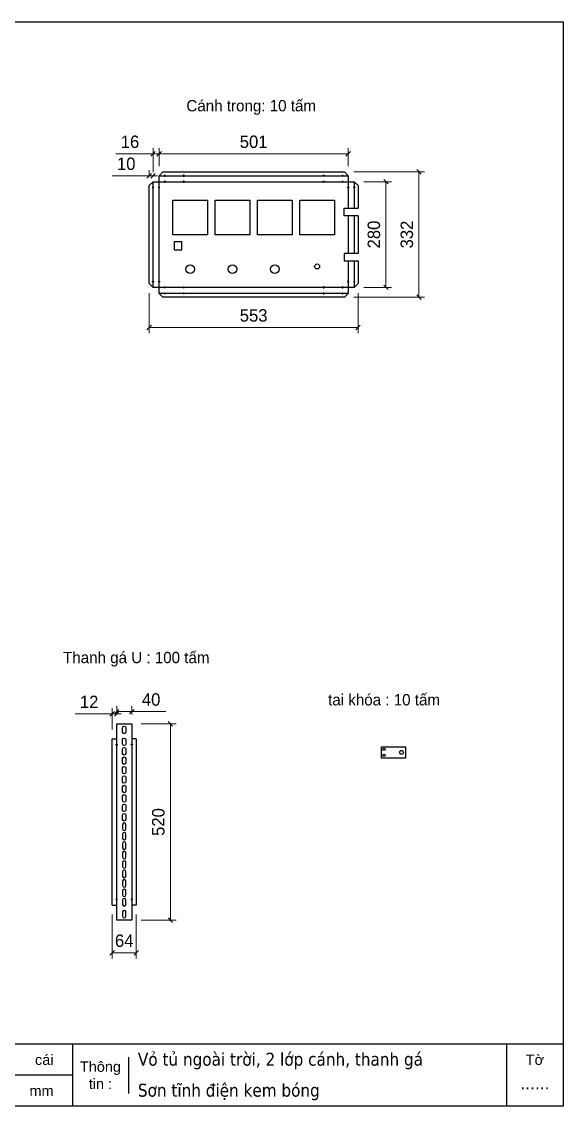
# Model space of a CAD drawing. Header units: millimetres. Extents: x 0 to 4065, y 0 to 2874.
# Drawn here: x 2630 to 4065, y 0 to 2874 of the extents above; entities that cross this region are included whole.
import ezdxf
from ezdxf.enums import TextEntityAlignment as Align

# ---------------------------------------------------------------- set-up
doc = ezdxf.new("R2010")
doc.units = ezdxf.units.MM
doc.layers.add('CNC', color=7, linetype='Continuous')
doc.styles.add('Arial', font='arial.ttf')
doc.styles.add('Tahoma (Input Text)', font='tahoma.ttf')
doc.dimstyles.new('Dim-33', dxfattribs={"dimtxt": 33, "dimasz": 12, "dimexe": 15, "dimexo": 25, "dimgap": 15, "dimtad": 1, "dimdec": 0, "dimtxsty": 'Standard', "dimblk": 'OBLIQUE', "dimcen": 10, "dimclrd": 5, "dimclre": 5, "dimclrt": 3, "dimazin": 3, "dimtfac": 1, "dimtdec": 0, "dimtmove": 0, "dimatfit": 3, "dimldrblk": 'OPEN30', "dimlwd": 9, "dimlwe": 9})

# ---------------------------------------------------------------- blocks, each defined once
blk = doc.blocks.new('f3daunguoc')
at = {"layer": 'CNC', "color": 2, "lineweight": -3}
blk.add_circle((0, 0), 1.5, dxfattribs=at)
blk = doc.blocks.new('ovan8.5x20')
at = {"layer": 'CNC', "color": 2, "lineweight": -3}
for p, q in [((5.7, 4.2), (-5.8, 4.2)), ((-5.8, -4.2), (5.7, -4.2))]:
    blk.add_line(p, q, dxfattribs=at)
for centre, start, end in [((-5.8, 0), 90, 270), ((5.7, 0), 270, 90)]:
    blk.add_arc(centre, 4.25, start, end, dxfattribs=at)
blk = doc.blocks.new('khungtenAsean2')
at = {"color": 7}
for p, q in [((2970, -1980), (0, -1980)), ((2020, -1980), (2020, -2100)), ((2860, -1980), (2860, -2100)), ((2128.3, -2005), (2128.3, -2075)), ((2020, -2040), (0, -2040))]:
    blk.add_line(p, q, dxfattribs=at)
blk.add_lwpolyline([(0, 0), (2970, 0), (2970, -2100), (0, -2100)], close=True, dxfattribs=at)
at = {"color": 2, "char_height": 20, "style": 'Arial'}
for s, insert, width, attachment_point in [('cái', (1947.6, -2010), 917.634, 4), ('Thông\\Ptin :', (2074.2, -2040), 108.311, 5), ('Tờ', (2915, -2010), 110, 5), ('mm', (1936.9, -2070), 917.634, 4)]:
    blk.add_mtext(s, dxfattribs=dict(at, insert=insert, width=width, attachment_point=attachment_point))
at = {"color": 1, "style": 'Tahoma (Input Text)', "flags": 8}
for tag, p in [('#03', (506.6, -2019.3)), ('#01', (137.1, -2021.3)), ('#05', (1106.6, -2021.3)), ('#07', (1834.7, -2021.3)), ('#09', (2146.7, -2021.3)), ('#02', (98.5, -2081.3)), ('#04', (486.1, -2081.3)), ('#06', (1065.3, -2081.3)), ('#08', (1817.4, -2081.3)), ('#10', (2146.7, -2081.3))]:
    blk.add_attdef(tag, p, '', height=25, dxfattribs=at)
blk.add_attdef('#11', text='', height=25, dxfattribs=at).set_placement((2915, -2067.3), align=Align.CENTER)
blk = doc.blocks.new('*D18')
at = {"color": 0, "linetype": 'ByBlock', "lineweight": -2}
for p, q in [((3000, 2529.7), (2988, 2517.7)), ((3489, 2517.7), (3501, 2529.7))]:
    blk.add_line(p, q, dxfattribs=at)
at = {"color": 5, "lineweight": 9, "transparency": 16777216}
for p, q in [((2994, 2491), (2994, 2538.7)), ((3495, 2491), (3495, 2538.7)), ((2994, 2523.7), (3495, 2523.7))]:
    blk.add_line(p, q, dxfattribs=at)
at = {"layer": 'Defpoints', "color": 0, "transparency": 16777216}
for p in [(3495, 2523.7), (2994, 2466), (3495, 2466)]:
    blk.add_point(p, dxfattribs=at)
at = {"color": 3, "transparency": 16777216, "insert": (3244.5, 2555.6), "char_height": 33, "attachment_point": 5}
blk.add_mtext('501', dxfattribs=at)
blk = doc.blocks.new('_Oblique')
at = {"color": 0, "linetype": 'ByBlock', "lineweight": -2}
blk.add_line((-0.5, -0.5), (0.5, 0.5), dxfattribs=at)
blk = doc.blocks.new('_Open30')
at = {"color": 0, "linetype": 'ByBlock', "lineweight": -2}
for p, q in [((-1, 0.27), (0, 0)), ((0, 0), (-1, -0.27)), ((0, 0), (-1, 0))]:
    blk.add_line(p, q, dxfattribs=at)
blk = doc.blocks.new('*D19')
at = {"color": 0, "linetype": 'ByBlock', "lineweight": -2}
for p, q in [((2972, 2517.7), (2984, 2529.7)), ((3000, 2529.7), (2988, 2517.7))]:
    blk.add_line(p, q, dxfattribs=at)
at = {"color": 5, "lineweight": 9, "transparency": 16777216}
for p, q in [((2978, 2475), (2978, 2538.7)), ((2994, 2491), (2994, 2538.7)), ((2978, 2523.7), (2879.8, 2523.7)), ((2994, 2523.7), (2978, 2523.7)), ((2994, 2523.7), (3006, 2523.7))]:
    blk.add_line(p, q, dxfattribs=at)
at = {"layer": 'Defpoints', "color": 0, "transparency": 16777216}
for p in [(2978, 2523.7), (2978, 2450), (2994, 2466)]:
    blk.add_point(p, dxfattribs=at)
at = {"color": 3, "transparency": 16777216, "insert": (2916.9, 2555.6), "char_height": 33, "attachment_point": 5}
blk.add_mtext('16', dxfattribs=at)
blk = doc.blocks.new('*D20')
at = {"color": 5, "lineweight": 9, "transparency": 16777216}
for p, q in [((2968, 2465), (2968, 2480.6)), ((2978, 2475), (2978, 2480.6)), ((2968, 2465.6), (2869.9, 2465.6)), ((2978, 2465.6), (2968, 2465.6)), ((2978, 2465.6), (2990, 2465.6))]:
    blk.add_line(p, q, dxfattribs=at)
at = {"color": 0, "linetype": 'ByBlock', "lineweight": -2}
for p, q in [((2962, 2459.6), (2974, 2471.6)), ((2984, 2471.6), (2972, 2459.6))]:
    blk.add_line(p, q, dxfattribs=at)
at = {"layer": 'Defpoints', "color": 0, "transparency": 16777216}
for p in [(2968, 2465.6), (2978, 2450), (2968, 2440)]:
    blk.add_point(p, dxfattribs=at)
at = {"color": 3, "transparency": 16777216, "insert": (2906.9, 2497.4), "char_height": 33, "attachment_point": 5}
blk.add_mtext('10', dxfattribs=at)
blk = doc.blocks.new('*D21')
at = {"color": 5, "lineweight": 9, "transparency": 16777216}
for p, q in [((3536, 2450), (3609.9, 2450)), ((3594.9, 2450), (3594.9, 2170)), ((3536, 2170), (3609.9, 2170))]:
    blk.add_line(p, q, dxfattribs=at)
at = {"color": 0, "linetype": 'ByBlock', "lineweight": -2}
for p, q in [((3600.9, 2444), (3588.9, 2456)), ((3588.9, 2176), (3600.9, 2164))]:
    blk.add_line(p, q, dxfattribs=at)
at = {"layer": 'Defpoints', "color": 0, "transparency": 16777216}
for p in [(3511, 2450), (3511, 2170), (3594.9, 2170)]:
    blk.add_point(p, dxfattribs=at)
at = {"color": 3, "transparency": 16777216, "insert": (3563.1, 2310), "char_height": 33, "attachment_point": 5, "rotation": 90}
blk.add_mtext('280', dxfattribs=at)
blk = doc.blocks.new('*D22')
at = {"color": 5, "lineweight": 9, "transparency": 16777216}
for p, q in [((3510, 2476), (3697.3, 2476)), ((3682.3, 2476), (3682.3, 2144)), ((3510, 2144), (3697.3, 2144))]:
    blk.add_line(p, q, dxfattribs=at)
at = {"color": 0, "linetype": 'ByBlock', "lineweight": -2}
for p, q in [((3688.3, 2470), (3676.3, 2482)), ((3676.3, 2150), (3688.3, 2138))]:
    blk.add_line(p, q, dxfattribs=at)
at = {"layer": 'Defpoints', "color": 0, "transparency": 16777216}
for p in [(3485, 2476), (3485, 2144), (3682.3, 2144)]:
    blk.add_point(p, dxfattribs=at)
at = {"color": 3, "transparency": 16777216, "insert": (3650.4, 2310), "char_height": 33, "attachment_point": 5, "rotation": 90}
blk.add_mtext('332', dxfattribs=at)
blk = doc.blocks.new('*D23')
at = {"color": 5, "lineweight": 9, "transparency": 16777216}
for p, q in [((2968, 2155), (2968, 2048.6)), ((3521, 2155), (3521, 2048.6)), ((2968, 2063.6), (3521, 2063.6))]:
    blk.add_line(p, q, dxfattribs=at)
at = {"color": 0, "linetype": 'ByBlock', "lineweight": -2}
for p, q in [((2974, 2069.6), (2962, 2057.6)), ((3515, 2057.6), (3527, 2069.6))]:
    blk.add_line(p, q, dxfattribs=at)
at = {"layer": 'Defpoints', "color": 0, "transparency": 16777216}
for p in [(2968, 2180), (3521, 2180), (3521, 2063.6)]:
    blk.add_point(p, dxfattribs=at)
at = {"color": 3, "transparency": 16777216, "insert": (3244.5, 2095.5), "char_height": 33, "attachment_point": 5}
blk.add_mtext('553', dxfattribs=at)
blk = doc.blocks.new('*D32')
at = {"color": 5, "lineweight": 9, "transparency": 16777216}
for p, q in [((2869.7, 1040.1), (2771.8, 1040.1)), ((2869.7, 998.3), (2869.7, 1055.1)), ((2881.7, 1040.1), (2869.7, 1040.1)), ((2881.7, 1038.3), (2881.7, 1055.1)), ((2881.7, 1040.1), (2893.7, 1040.1))]:
    blk.add_line(p, q, dxfattribs=at)
at = {"color": 0, "linetype": 'ByBlock', "lineweight": -2}
for p, q in [((2863.7, 1034.1), (2875.7, 1046.1)), ((2887.7, 1046.1), (2875.7, 1034.1))]:
    blk.add_line(p, q, dxfattribs=at)
at = {"layer": 'Defpoints', "color": 0, "transparency": 16777216}
for p in [(2869.7, 1040.1), (2881.7, 1013.3), (2869.7, 973.3)]:
    blk.add_point(p, dxfattribs=at)
at = {"color": 3, "transparency": 16777216, "insert": (2808.7, 1071.6), "char_height": 33, "attachment_point": 5}
blk.add_mtext('12', dxfattribs=at)
blk = doc.blocks.new('*D33')
at = {"color": 0, "linetype": 'ByBlock', "lineweight": -2}
for p, q in [((2887.7, 1051.9), (2875.7, 1039.9)), ((2915.7, 1039.9), (2927.7, 1051.9))]:
    blk.add_line(p, q, dxfattribs=at)
at = {"color": 5, "lineweight": 9, "transparency": 16777216}
for p, q in [((2881.7, 1038.3), (2881.7, 1060.9)), ((2881.7, 1045.9), (2921.7, 1045.9)), ((2921.7, 1038.3), (2921.7, 1060.9)), ((2921.7, 1045.9), (3012.1, 1045.9))]:
    blk.add_line(p, q, dxfattribs=at)
at = {"layer": 'Defpoints', "color": 0, "transparency": 16777216}
for p in [(2921.7, 1045.9), (2881.7, 1013.3), (2921.7, 1013.3)]:
    blk.add_point(p, dxfattribs=at)
at = {"color": 3, "transparency": 16777216, "insert": (2972.9, 1077.7), "char_height": 33, "attachment_point": 5}
blk.add_mtext('40', dxfattribs=at)
blk = doc.blocks.new('*D34')
at = {"color": 5, "lineweight": 9, "transparency": 16777216}
for p, q in [((2869.7, 508.3), (2869.7, 391.7)), ((2933.7, 508.3), (2933.7, 391.7)), ((2869.7, 406.7), (2933.7, 406.7))]:
    blk.add_line(p, q, dxfattribs=at)
at = {"color": 0, "linetype": 'ByBlock', "lineweight": -2}
for p, q in [((2875.7, 412.7), (2863.7, 400.7)), ((2927.7, 400.7), (2939.7, 412.7))]:
    blk.add_line(p, q, dxfattribs=at)
at = {"layer": 'Defpoints', "color": 0, "transparency": 16777216}
for p in [(2869.7, 533.3), (2933.7, 533.3), (2933.7, 406.7)]:
    blk.add_point(p, dxfattribs=at)
at = {"color": 3, "transparency": 16777216, "insert": (2901.7, 438.6), "char_height": 33, "attachment_point": 5}
blk.add_mtext('64', dxfattribs=at)
blk = doc.blocks.new('*D35')
at = {"color": 5, "lineweight": 9, "transparency": 16777216}
for p, q in [((2946.7, 1013.3), (3038.9, 1013.3)), ((3023.9, 1013.3), (3023.9, 493.3)), ((2946.7, 493.3), (3038.9, 493.3))]:
    blk.add_line(p, q, dxfattribs=at)
at = {"color": 0, "linetype": 'ByBlock', "lineweight": -2}
for p, q in [((3029.9, 1007.3), (3017.9, 1019.3)), ((3017.9, 499.3), (3029.9, 487.3))]:
    blk.add_line(p, q, dxfattribs=at)
at = {"layer": 'Defpoints', "color": 0, "transparency": 16777216}
for p in [(2921.7, 1013.3), (2921.7, 493.3), (3023.9, 493.3)]:
    blk.add_point(p, dxfattribs=at)
at = {"color": 3, "transparency": 16777216, "insert": (2992.1, 753.3), "char_height": 33, "attachment_point": 5, "rotation": 90}
blk.add_mtext('520', dxfattribs=at)

msp = doc.modelspace()

# ---------------------------------------------------------------- linework, layer by layer
at = {"color": 7}
for p, q in [((2881.7, 493.3), (2881.7, 1013.3)), ((2881.7, 1013.3), (2921.7, 1013.3)), ((2921.7, 1013.3), (2921.7, 493.3)), ((2869.7, 533.3), (2869.7, 973.3)), ((2869.7, 973.3), (2881.7, 973.3)), ((2933.7, 973.3), (2921.7, 973.3)), ((2933.7, 973.3), (2933.7, 533.3)), ((2869.7, 533.3), (2881.7, 533.3)), ((2933.7, 533.3), (2921.7, 533.3)), ((2921.7, 493.3), (2881.7, 493.3))]:
    msp.add_line(p, q, dxfattribs=at)
for points in [[(3521, 2240), (3521, 2180), (3511, 2170), (3495, 2170), (3495, 2154), (3485, 2144), (3004, 2144), (2994, 2154), (2994, 2170), (2978, 2170), (2968, 2180), (2968, 2440), (2978, 2450), (2994, 2450), (2994, 2466), (3004, 2476), (3485, 2476), (3495, 2466), (3495, 2450), (3511, 2450), (3521, 2440), (3521, 2380)], [(2978, 2170), (2978, 2450)], [(2994, 2466), (3495, 2466)], [(3495, 2240), (3495, 2170), (2994, 2170), (2994, 2450), (3495, 2450), (3495, 2380)], [(3511, 2450), (3511, 2380)], [(3495, 2360), (3495, 2260)], [(3511, 2360), (3511, 2260)], [(3521, 2360), (3521, 2260)], [(3511, 2240), (3511, 2170)], [(3495, 2154), (2994, 2154)]]:
    msp.add_lwpolyline(points, dxfattribs=at)
at = {"color": 2}
for points in [[(3030.5, 2401), (3122.5, 2401), (3122.5, 2309), (3030.5, 2309)], [(3142.5, 2401), (3234.5, 2401), (3234.5, 2309), (3142.5, 2309)], [(3254.5, 2401), (3346.5, 2401), (3346.5, 2309), (3254.5, 2309)], [(3366.5, 2401), (3458.5, 2401), (3458.5, 2309), (3366.5, 2309)], [(3033.7, 2269.8), (3054.2, 2269.8), (3054.2, 2290.3), (3033.7, 2290.3)]]:
    msp.add_lwpolyline(points, close=True, dxfattribs=at)
for points in [[(3521, 2360), (3484, 2360), (3484, 2380), (3521, 2380)], [(3521, 2260), (3484, 2260), (3484, 2240), (3521, 2240)]]:
    msp.add_lwpolyline(points, dxfattribs=at)
at = {"color": 7}
msp.add_lwpolyline([(3583.3, 952.9), (3646.3, 952.9), (3646.3, 922.9), (3583.3, 922.9)], close=True, dxfattribs=at)
at = {"color": 2}
for centre, radius in [((3076.5, 2218), 11.5), ((3188.5, 2218), 11.5), ((3300.5, 2218), 11.5), ((3412.5, 2225.5), 6.5), ((3589.8, 945.9), 3), ((3589.8, 929.9), 3), ((3636.3, 937.9), 5)]:
    msp.add_circle(centre, radius, dxfattribs=at)

# ---------------------------------------------------------------- block references
at = {"color": 7}
ref = msp.add_blockref('khungtenAsean2', (0, 2874), dxfattribs=dict(at, xscale=1.368575999993481, yscale=1.368575999993481, zscale=1.368575999993481))
ref.add_attrib('#11', '......', dxfattribs={"color": 1, "height": 34.21, "style": 'Tahoma (Input Text)'}).set_placement((3989.4, 44.7), align=Align.CENTER)
ref.add_attrib('#09', 'Vỏ tủ ngoài trời, 2 lớp cánh, thanh gá', (2937.9, 107.7), dxfattribs={"color": 1, "height": 34.214, "style": 'Tahoma (Input Text)'})
ref.add_attrib('#10', 'Sơn tĩnh điện kem bóng', (2937.9, 25.6), dxfattribs={"color": 1, "height": 34.214, "style": 'Tahoma (Input Text)'})
at = {"lineweight": -3, "xscale": -1, "rotation": 180}
for p in [(3009, 2466), (3009, 2450), (3059, 2466), (3059, 2450), (2978, 2435), (2994, 2435)]:
    msp.add_blockref('f3daunguoc', p, dxfattribs=at)
at = {"lineweight": -3, "rotation": 180}
for p in [(3430, 2466), (3430, 2450), (3480, 2466), (3480, 2450), (3495, 2435), (3511, 2435), (2881.7, 958.3), (2921.7, 958.3)]:
    msp.add_blockref('f3daunguoc', p, dxfattribs=at)
at = {"lineweight": -3}
for p in [(2978, 2185), (2994, 2185), (3009, 2170), (3009, 2154), (3059, 2170), (3059, 2154)]:
    msp.add_blockref('f3daunguoc', p, dxfattribs=at)
at = {"lineweight": -3, "xscale": -1}
for p in [(3495, 2185), (3511, 2185), (3430, 2170), (3430, 2154), (3480, 2170), (3480, 2154), (2881.7, 548.3), (2921.7, 548.3)]:
    msp.add_blockref('f3daunguoc', p, dxfattribs=at)
at = {"layer": 'CNC', "lineweight": -3, "xscale": -1, "rotation": 90}
for p in [(2901.7, 997.3), (2901.7, 965.8), (2901.7, 940.8), (2901.7, 915.8), (2901.7, 890.8), (2901.7, 865.8), (2901.7, 840.8), (2901.7, 815.8), (2901.7, 790.8), (2901.7, 765.8)]:
    msp.add_blockref('ovan8.5x20', p, dxfattribs=at)
at = {"layer": 'CNC', "lineweight": -3, "rotation": 90}
for p in [(2901.7, 740.8), (2901.7, 715.8), (2901.7, 690.8), (2901.7, 665.8), (2901.7, 640.8), (2901.7, 615.8), (2901.7, 590.8), (2901.7, 565.8), (2901.7, 540.8), (2901.7, 509.3)]:
    msp.add_blockref('ovan8.5x20', p, dxfattribs=at)

# ---------------------------------------------------------------- texts
at = {"color": 2, "char_height": 35, "width": 775, "attachment_point": 5}
for s, insert in [('{\\H0.8571x;\\C7;Cánh trong: 10 tấm}', (3238, 2646.9)), ('{\\H0.8571x;\\C7;Thanh gá U : 100 tấm}', (2933.6, 1184.7)), ('{\\H0.8571x;\\C7;tai khóa : 10 tấm}', (3589.9, 1077.1))]:
    msp.add_mtext(s, dxfattribs=dict(at, insert=insert))

# ---------------------------------------------------------------- dimensions: what is measured, and where the dimension line sits
at = {"color": 7}
for base, p1, p2, picture, middle in [((2978, 2523.7), (2994, 2466), (2978, 2450), '*D19', (2916.9, 2555.6)), ((3495, 2523.7), (2994, 2466), (3495, 2466), '*D18', (3244.5, 2555.6)), ((2968, 2465.6), (2978, 2450), (2968, 2440), '*D20', (2906.9, 2497.4)), ((3521, 2063.6), (2968, 2180), (3521, 2180), '*D23', (3244.5, 2095.5)), ((2869.7, 1040.1), (2881.7, 1013.3), (2869.7, 973.3), '*D32', (2808.7, 1071.6)), ((2921.7, 1045.9), (2881.7, 1013.3), (2921.7, 1013.3), '*D33', (2972.9, 1077.7))]:
    dim = msp.add_linear_dim(base=base, p1=p1, p2=p2, dimstyle='Dim-33', dxfattribs=at)
    dim.commit()
    dim.dimension.update_dxf_attribs({"geometry": picture, "text_midpoint": middle})
for base, p1, p2, picture, middle in [((3682.3, 2144), (3485, 2476), (3485, 2144), '*D22', (3650.4, 2310)), ((3594.9, 2170), (3511, 2450), (3511, 2170), '*D21', (3563.1, 2310)), ((3023.9, 493.3), (2921.7, 1013.3), (2921.7, 493.3), '*D35', (2992.1, 753.3))]:
    dim = msp.add_linear_dim(base=base, p1=p1, p2=p2, angle=90, dimstyle='Dim-33', dxfattribs=at)
    dim.commit()
    dim.dimension.update_dxf_attribs({"geometry": picture, "text_midpoint": middle})
dim = msp.add_linear_dim(base=(2933.7, 406.7), p1=(2869.7, 533.3), p2=(2933.7, 533.3), dimstyle='Dim-33', dxfattribs=at)
dim.commit()
dim.dimension.update_dxf_attribs({"geometry": '*D34', "text_midpoint": (2901.7, 406.7), "dimtype": 160})

doc.saveas('drawing.dxf')
